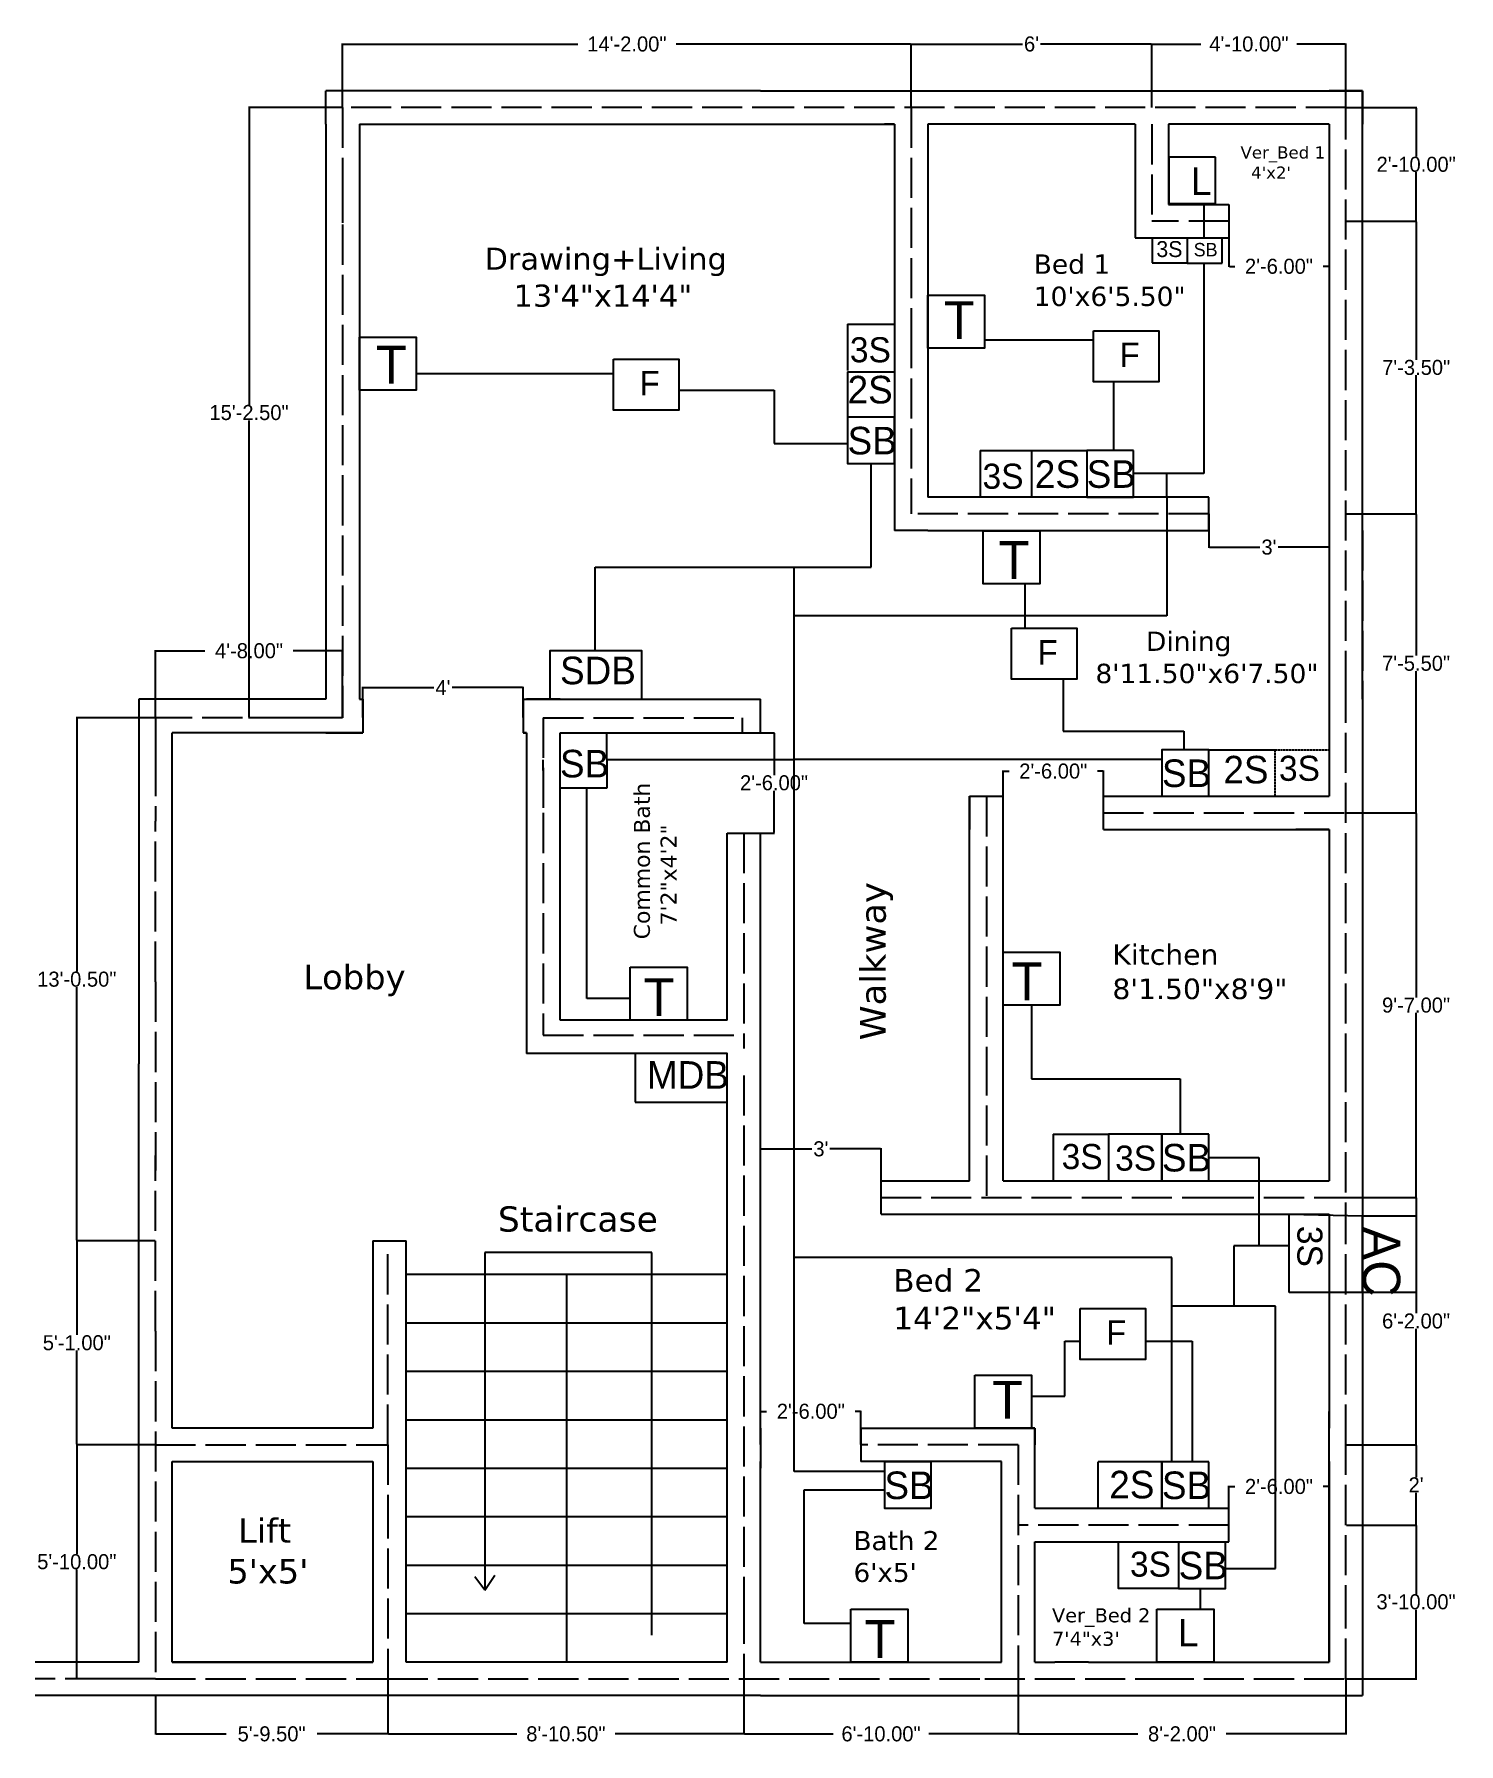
# Model space of a CAD drawing. Header units: inches. Extents: x 1686 to 2112, y 263 to 774.
import ezdxf

# ---------------------------------------------------------------- set-up
doc = ezdxf.new("R2010")
doc.units = ezdxf.units.IN
doc.header["$MEASUREMENT"] = 0
doc.linetypes.add('ACAD_ISO02W100', pattern=[15, 12, -3])
doc.linetypes.add('DOT2', pattern=[0.125, 0, -0.125])
doc.dimstyles.get("Standard").update_dxf_attribs({"dimtxt": 4.5, "dimasz": 0.18, "dimexe": 0.18, "dimexo": 0.0625, "dimgap": 0.09, "dimtad": 0, "dimtih": 1, "dimtoh": 1, "dimzin": 0, "dimdsep": 46, "dimlunit": 3, "dimtxsty": 'Standard', "dimcen": 0.09, "dimaunit": 1, "dimadec": 0, "dimazin": 0, "dimtfac": 1, "dimtofl": 0, "dimtmove": 0, "dimatfit": 3, "dimfxl": 1, "dimtolj": 1, "dimtzin": 0, "dimarcsym": 0})

# ---------------------------------------------------------------- blocks, each defined once
blk = doc.blocks.new('*D23')
at = {"color": 0, "lineweight": -2}
for p, q in [((2037.5, 630.4375), (2037.5, 620.32)), ((2073.5, 630.4375), (2073.5, 620.32)), ((2037.68, 620.5), (2052.785, 620.5)), ((2073.32, 620.5), (2058.215, 620.5))]:
    blk.add_line(p, q, dxfattribs=at)
at = {"color": 0}
for points in [[(2037.68, 620.53), (2037.68, 620.47), (2037.5, 620.5)], [(2073.32, 620.53), (2073.32, 620.47), (2073.5, 620.5)]]:
    blk.add_solid(points, dxfattribs=at)
at = {"layer": 'Defpoints', "color": 0}
for p in [(2037.5, 630.5), (2073.5, 630.5), (2037.5, 620.5)]:
    blk.add_point(p, dxfattribs=at)
at = {"color": 0, "insert": (2055.5, 620.5), "char_height": 4.5, "attachment_point": 5}
blk.add_mtext("\\A1;3'", dxfattribs=at)
blk = doc.blocks.new('*D24')
at = {"color": 0, "lineweight": -2}
for p, q in [((2043.5, 717.9375), (2043.5, 704.32)), ((2073.5, 717.9375), (2073.5, 704.32)), ((2043.68, 704.5), (2045.285, 704.5)), ((2073.32, 704.5), (2071.715, 704.5))]:
    blk.add_line(p, q, dxfattribs=at)
at = {"color": 0}
for points in [[(2043.68, 704.53), (2043.68, 704.47), (2043.5, 704.5)], [(2073.32, 704.53), (2073.32, 704.47), (2073.5, 704.5)]]:
    blk.add_solid(points, dxfattribs=at)
at = {"layer": 'Defpoints', "color": 0}
for p in [(2043.5, 718), (2073.5, 718), (2073.5, 704.5)]:
    blk.add_point(p, dxfattribs=at)
at = {"color": 0, "insert": (2058.5, 704.5), "char_height": 4.5, "attachment_point": 5}
blk.add_mtext('\\A1;2\'-6.00"', dxfattribs=at)
blk = doc.blocks.new('*D25')
at = {"color": 0, "lineweight": -2}
for p, q in [((1976, 541.0625), (1976, 553.68)), ((1976.18, 553.5), (1977.785, 553.5)), ((2005.82, 553.5), (2004.215, 553.5)), ((2006, 541.0625), (2006, 553.68))]:
    blk.add_line(p, q, dxfattribs=at)
at = {"color": 0}
for points in [[(1976.18, 553.53), (1976.18, 553.47), (1976, 553.5)], [(2005.82, 553.53), (2005.82, 553.47), (2006, 553.5)]]:
    blk.add_solid(points, dxfattribs=at)
at = {"layer": 'Defpoints', "color": 0}
for p in [(1976, 553.5), (1976, 541), (2006, 541)]:
    blk.add_point(p, dxfattribs=at)
at = {"color": 0, "insert": (1991, 553.5), "char_height": 4.5, "attachment_point": 5}
blk.add_mtext('\\A1;2\'-6.00"', dxfattribs=at)
blk = doc.blocks.new('*D26')
at = {"color": 0, "lineweight": -2}
for p, q in [((1898.5625, 565), (1907.68, 565)), ((1907.5, 564.82), (1907.5, 552.34)), ((1907.5, 535.18), (1907.5, 547.66)), ((1898.5625, 535), (1907.68, 535))]:
    blk.add_line(p, q, dxfattribs=at)
at = {"color": 0}
for points in [[(1907.47, 564.82), (1907.53, 564.82), (1907.5, 565)], [(1907.47, 535.18), (1907.53, 535.18), (1907.5, 535)]]:
    blk.add_solid(points, dxfattribs=at)
at = {"layer": 'Defpoints', "color": 0}
for p in [(1898.5, 565), (1907.5, 565), (1898.5, 535)]:
    blk.add_point(p, dxfattribs=at)
at = {"color": 0, "insert": (1907.5, 550), "char_height": 4.5, "attachment_point": 5}
blk.add_mtext('\\A1;2\'-6.00"', dxfattribs=at)
blk = doc.blocks.new('*D27')
at = {"color": 0, "lineweight": -2}
for p, q in [((1903.5, 426.0625), (1903.5, 440.68)), ((1903.68, 440.5), (1918.785, 440.5)), ((1939.32, 440.5), (1924.215, 440.5)), ((1939.5, 426.0625), (1939.5, 440.68))]:
    blk.add_line(p, q, dxfattribs=at)
at = {"color": 0}
for points in [[(1903.68, 440.53), (1903.68, 440.47), (1903.5, 440.5)], [(1939.32, 440.53), (1939.32, 440.47), (1939.5, 440.5)]]:
    blk.add_solid(points, dxfattribs=at)
at = {"layer": 'Defpoints', "color": 0}
for p in [(1903.5, 440.5), (1903.5, 426), (1939.5, 426)]:
    blk.add_point(p, dxfattribs=at)
at = {"color": 0, "insert": (1921.5, 440.5), "char_height": 4.5, "attachment_point": 5}
blk.add_mtext("\\A1;3'", dxfattribs=at)
blk = doc.blocks.new('*D28')
at = {"color": 0, "linetype": 'ACAD_ISO02W100', "lineweight": -2}
for p, q in [((1903.5, 352.0625), (1903.5, 362.18)), ((1903.68, 362), (1905.285, 362)), ((1933.32, 362), (1931.715, 362)), ((1933.5, 352.0625), (1933.5, 362.18))]:
    blk.add_line(p, q, dxfattribs=at)
at = {"color": 0, "linetype": 'ACAD_ISO02W100'}
for points in [[(1903.68, 362.03), (1903.68, 361.97), (1903.5, 362)], [(1933.32, 362.03), (1933.32, 361.97), (1933.5, 362)]]:
    blk.add_solid(points, dxfattribs=at)
at = {"layer": 'Defpoints', "color": 0, "linetype": 'ACAD_ISO02W100'}
for p in [(1903.5, 362), (1903.5, 352), (1933.5, 352)]:
    blk.add_point(p, dxfattribs=at)
at = {"color": 0, "linetype": 'ACAD_ISO02W100', "insert": (1918.5, 362), "char_height": 4.5, "attachment_point": 5}
blk.add_mtext('\\A1;2\'-6.00"', dxfattribs=at)
blk = doc.blocks.new('*D29')
at = {"color": 0, "linetype": 'ACAD_ISO02W100', "lineweight": -2}
for p, q in [((2043.5, 328.0625), (2043.5, 339.68)), ((2043.68, 339.5), (2045.285, 339.5)), ((2073.32, 339.5), (2071.715, 339.5)), ((2073.5, 328.0625), (2073.5, 339.68))]:
    blk.add_line(p, q, dxfattribs=at)
at = {"color": 0, "linetype": 'ACAD_ISO02W100'}
for points in [[(2043.68, 339.53), (2043.68, 339.47), (2043.5, 339.5)], [(2073.32, 339.53), (2073.32, 339.47), (2073.5, 339.5)]]:
    blk.add_solid(points, dxfattribs=at)
at = {"layer": 'Defpoints', "color": 0, "linetype": 'ACAD_ISO02W100'}
for p in [(2073.5, 339.5), (2043.5, 328), (2073.5, 328)]:
    blk.add_point(p, dxfattribs=at)
at = {"color": 0, "linetype": 'ACAD_ISO02W100', "insert": (2058.5, 339.5), "char_height": 4.5, "attachment_point": 5}
blk.add_mtext('\\A1;2\'-6.00"', dxfattribs=at)
blk = doc.blocks.new('*D30')
at = {"color": 0, "lineweight": -2}
for p, q in [((1784.5, 569.5625), (1784.5, 578.68)), ((1784.68, 578.5), (1805.785, 578.5)), ((1832.32, 578.5), (1811.215, 578.5)), ((1832.5, 569.5625), (1832.5, 578.68))]:
    blk.add_line(p, q, dxfattribs=at)
at = {"color": 0}
for points in [[(1784.68, 578.53), (1784.68, 578.47), (1784.5, 578.5)], [(1832.32, 578.53), (1832.32, 578.47), (1832.5, 578.5)]]:
    blk.add_solid(points, dxfattribs=at)
at = {"layer": 'Defpoints', "color": 0}
for p in [(1832.5, 578.5), (1784.5, 569.5), (1832.5, 569.5)]:
    blk.add_point(p, dxfattribs=at)
at = {"color": 0, "insert": (1808.5, 578.5), "char_height": 4.5, "attachment_point": 5}
blk.add_mtext("\\A1;4'", dxfattribs=at)
blk = doc.blocks.new('*D31')
at = {"color": 0, "lineweight": -2}
for p, q in [((2078.5625, 630.5), (2099.68, 630.5)), ((2099.5, 630.32), (2099.5, 588.09)), ((2099.5, 541.18), (2099.5, 583.41)), ((2078.5625, 541), (2099.68, 541))]:
    blk.add_line(p, q, dxfattribs=at)
at = {"color": 0}
for points in [[(2099.47, 630.32), (2099.53, 630.32), (2099.5, 630.5)], [(2099.47, 541.18), (2099.53, 541.18), (2099.5, 541)]]:
    blk.add_solid(points, dxfattribs=at)
at = {"layer": 'Defpoints', "color": 0}
for p in [(2078.5, 630.5), (2078.5, 541), (2099.5, 541)]:
    blk.add_point(p, dxfattribs=at)
at = {"color": 0, "insert": (2099.5, 585.75), "char_height": 4.5, "attachment_point": 5}
blk.add_mtext('\\A1;7\'-5.50"', dxfattribs=at)
blk = doc.blocks.new('*D32')
at = {"color": 0, "lineweight": -2}
for p, q in [((2078.5625, 541), (2099.68, 541)), ((2099.5, 540.82), (2099.5, 485.84)), ((2099.5, 426.18), (2099.5, 481.16)), ((2078.5625, 426), (2099.68, 426))]:
    blk.add_line(p, q, dxfattribs=at)
at = {"color": 0}
for points in [[(2099.47, 540.82), (2099.53, 540.82), (2099.5, 541)], [(2099.47, 426.18), (2099.53, 426.18), (2099.5, 426)]]:
    blk.add_solid(points, dxfattribs=at)
at = {"layer": 'Defpoints', "color": 0}
for p in [(2078.5, 541), (2078.5, 426), (2099.5, 426)]:
    blk.add_point(p, dxfattribs=at)
at = {"color": 0, "insert": (2099.5, 483.5), "char_height": 4.5, "attachment_point": 5}
blk.add_mtext('\\A1;9\'-7.00"', dxfattribs=at)
blk = doc.blocks.new('*D33')
at = {"color": 0, "lineweight": -2}
for p, q in [((2078.6875, 328), (2099.68, 328)), ((2099.5, 327.82), (2099.5, 307.34)), ((2099.5, 282.18), (2099.5, 302.66)), ((2078.6875, 282), (2099.68, 282))]:
    blk.add_line(p, q, dxfattribs=at)
at = {"color": 0}
for points in [[(2099.47, 327.82), (2099.53, 327.82), (2099.5, 328)], [(2099.47, 282.18), (2099.53, 282.18), (2099.5, 282)]]:
    blk.add_solid(points, dxfattribs=at)
at = {"layer": 'Defpoints', "color": 0}
for p in [(2078.625, 328), (2078.625, 282), (2099.5, 282)]:
    blk.add_point(p, dxfattribs=at)
at = {"color": 0, "insert": (2099.5, 305), "char_height": 4.5, "attachment_point": 5}
blk.add_mtext('\\A1;3\'-10.00"', dxfattribs=at)
blk = doc.blocks.new('*D34')
at = {"color": 0, "lineweight": -2}
for p, q in [((1980.5, 281.9375), (1980.5, 265.32)), ((2078.5, 281.9375), (2078.5, 265.32)), ((1980.68, 265.5), (2016.285, 265.5)), ((2078.32, 265.5), (2042.715, 265.5))]:
    blk.add_line(p, q, dxfattribs=at)
at = {"color": 0}
for points in [[(1980.68, 265.53), (1980.68, 265.47), (1980.5, 265.5)], [(2078.32, 265.53), (2078.32, 265.47), (2078.5, 265.5)]]:
    blk.add_solid(points, dxfattribs=at)
at = {"layer": 'Defpoints', "color": 0}
for p in [(1980.5, 282), (2078.5, 282), (1980.5, 265.5)]:
    blk.add_point(p, dxfattribs=at)
at = {"color": 0, "insert": (2029.5, 265.5), "char_height": 4.5, "attachment_point": 5}
blk.add_mtext('\\A1;8\'-2.00"', dxfattribs=at)
blk = doc.blocks.new('*D35')
at = {"color": 0, "lineweight": -2}
for p, q in [((1898.5, 281.875), (1898.5, 265.32)), ((1980.5, 281.875), (1980.5, 265.32)), ((1898.68, 265.5), (1925.16, 265.5)), ((1980.32, 265.5), (1953.84, 265.5))]:
    blk.add_line(p, q, dxfattribs=at)
at = {"color": 0}
for points in [[(1898.68, 265.53), (1898.68, 265.47), (1898.5, 265.5)], [(1980.32, 265.53), (1980.32, 265.47), (1980.5, 265.5)]]:
    blk.add_solid(points, dxfattribs=at)
at = {"layer": 'Defpoints', "color": 0}
for p in [(1898.5, 281.9375), (1980.5, 281.9375), (1898.5, 265.5)]:
    blk.add_point(p, dxfattribs=at)
at = {"color": 0, "insert": (1939.5, 265.5), "char_height": 4.5, "attachment_point": 5}
blk.add_mtext('\\A1;6\'-10.00"', dxfattribs=at)
blk = doc.blocks.new('*D36')
at = {"color": 0, "lineweight": -2}
for p, q in [((2020.5, 752.0625), (2020.5, 771.18)), ((2020.68, 771), (2035.16, 771)), ((2078.32, 771), (2063.84, 771)), ((2078.5, 752.0625), (2078.5, 771.18))]:
    blk.add_line(p, q, dxfattribs=at)
at = {"color": 0}
for points in [[(2020.68, 771.03), (2020.68, 770.97), (2020.5, 771)], [(2078.32, 771.03), (2078.32, 770.97), (2078.5, 771)]]:
    blk.add_solid(points, dxfattribs=at)
at = {"layer": 'Defpoints', "color": 0}
for p in [(2020.5, 771), (2020.5, 752), (2078.5, 752)]:
    blk.add_point(p, dxfattribs=at)
at = {"color": 0, "insert": (2049.5, 771), "char_height": 4.5, "attachment_point": 5}
blk.add_mtext('\\A1;4\'-10.00"', dxfattribs=at)
blk = doc.blocks.new('*D37')
at = {"color": 0, "lineweight": -2}
for p, q in [((1948.5, 752.0625), (1948.5, 771.18)), ((1948.68, 771), (1981.785, 771)), ((2020.32, 771), (1987.215, 771)), ((2020.5, 752.0625), (2020.5, 771.18))]:
    blk.add_line(p, q, dxfattribs=at)
at = {"color": 0}
for points in [[(1948.68, 771.03), (1948.68, 770.97), (1948.5, 771)], [(2020.32, 771.03), (2020.32, 770.97), (2020.5, 771)]]:
    blk.add_solid(points, dxfattribs=at)
at = {"layer": 'Defpoints', "color": 0}
for p in [(1948.5, 771), (1948.5, 752), (2020.5, 752)]:
    blk.add_point(p, dxfattribs=at)
at = {"color": 0, "insert": (1984.5, 771), "char_height": 4.5, "attachment_point": 5}
blk.add_mtext("\\A1;6'", dxfattribs=at)
blk = doc.blocks.new('*D38')
at = {"color": 0, "lineweight": -2}
for p, q in [((1778.5, 752.0625), (1778.5, 771.18)), ((1778.68, 771), (1848.785, 771)), ((1948.32, 771), (1878.215, 771)), ((1948.5, 752.0625), (1948.5, 771.18))]:
    blk.add_line(p, q, dxfattribs=at)
at = {"color": 0}
for points in [[(1778.68, 771.03), (1778.68, 770.97), (1778.5, 771)], [(1948.32, 771.03), (1948.32, 770.97), (1948.5, 771)]]:
    blk.add_solid(points, dxfattribs=at)
at = {"layer": 'Defpoints', "color": 0}
for p in [(1778.5, 771), (1778.5, 752), (1948.5, 752)]:
    blk.add_point(p, dxfattribs=at)
at = {"color": 0, "insert": (1863.5, 771), "char_height": 4.5, "attachment_point": 5}
blk.add_mtext('\\A1;14\'-2.00"', dxfattribs=at)
blk = doc.blocks.new('*D39')
at = {"color": 0, "lineweight": -2}
for p, q in [((2078.625, 426), (2099.68, 426)), ((2099.5, 425.82), (2099.5, 391.34)), ((2099.5, 352.18), (2099.5, 386.66)), ((2078.625, 352), (2099.68, 352))]:
    blk.add_line(p, q, dxfattribs=at)
at = {"color": 0}
for points in [[(2099.47, 425.82), (2099.53, 425.82), (2099.5, 426)], [(2099.47, 352.18), (2099.53, 352.18), (2099.5, 352)]]:
    blk.add_solid(points, dxfattribs=at)
at = {"layer": 'Defpoints', "color": 0}
for p in [(2078.5625, 426), (2078.5625, 352), (2099.5, 352)]:
    blk.add_point(p, dxfattribs=at)
at = {"color": 0, "insert": (2099.5, 389), "char_height": 4.5, "attachment_point": 5}
blk.add_mtext('\\A1;6\'-2.00"', dxfattribs=at)
blk = doc.blocks.new('*D40')
at = {"color": 0, "lineweight": -2}
for p, q in [((2078.5625, 352), (2099.68, 352)), ((2099.5, 351.82), (2099.5, 342.34)), ((2099.5, 328.18), (2099.5, 337.66)), ((2078.75, 328), (2099.68, 328))]:
    blk.add_line(p, q, dxfattribs=at)
at = {"color": 0}
for points in [[(2099.47, 351.82), (2099.53, 351.82), (2099.5, 352)], [(2099.47, 328.18), (2099.53, 328.18), (2099.5, 328)]]:
    blk.add_solid(points, dxfattribs=at)
at = {"layer": 'Defpoints', "color": 0}
for p in [(2078.5, 352), (2078.6875, 328), (2099.5, 328)]:
    blk.add_point(p, dxfattribs=at)
at = {"color": 0, "insert": (2099.5, 340), "char_height": 4.5, "attachment_point": 5}
blk.add_mtext("\\A1;2'", dxfattribs=at)
blk = doc.blocks.new('*D41')
at = {"color": 0, "lineweight": -2}
for p, q in [((2078.625, 718), (2099.71, 718)), ((2099.53, 717.82), (2099.53, 676.59)), ((2099.53, 630.68), (2099.53, 671.91)), ((2078.625, 630.5), (2099.71, 630.5))]:
    blk.add_line(p, q, dxfattribs=at)
at = {"color": 0}
for points in [[(2099.5, 717.82), (2099.56, 717.82), (2099.53, 718)], [(2099.5, 630.68), (2099.56, 630.68), (2099.53, 630.5)]]:
    blk.add_solid(points, dxfattribs=at)
at = {"layer": 'Defpoints', "color": 0}
for p in [(2078.5625, 718), (2078.5625, 630.5), (2099.53, 630.5)]:
    blk.add_point(p, dxfattribs=at)
at = {"color": 0, "insert": (2099.53, 674.25), "char_height": 4.5, "attachment_point": 5}
blk.add_mtext('\\A1;7\'-3.50"', dxfattribs=at)
blk = doc.blocks.new('*D42')
at = {"color": 0, "lineweight": -2}
for p, q in [((2078.5625, 752), (2099.71, 752)), ((2099.53, 751.82), (2099.53, 737.34)), ((2099.53, 718.18), (2099.53, 732.66)), ((2078.6875, 718), (2099.71, 718))]:
    blk.add_line(p, q, dxfattribs=at)
at = {"color": 0}
for points in [[(2099.5, 751.82), (2099.56, 751.82), (2099.53, 752)], [(2099.5, 718.18), (2099.56, 718.18), (2099.53, 718)]]:
    blk.add_solid(points, dxfattribs=at)
at = {"layer": 'Defpoints', "color": 0}
for p in [(2078.5, 752), (2078.625, 718), (2099.53, 718)]:
    blk.add_point(p, dxfattribs=at)
at = {"color": 0, "insert": (2099.53, 735), "char_height": 4.5, "attachment_point": 5}
blk.add_mtext('\\A1;2\'-10.00"', dxfattribs=at)
blk = doc.blocks.new('*D43')
at = {"color": 0, "lineweight": -2}
for p, q in [((1778.4375, 752), (1750.32, 752)), ((1750.5, 751.82), (1750.5, 663.09)), ((1750.5, 569.68), (1750.5, 658.41)), ((1778.4375, 569.5), (1750.32, 569.5))]:
    blk.add_line(p, q, dxfattribs=at)
at = {"color": 0}
for points in [[(1750.47, 751.82), (1750.53, 751.82), (1750.5, 752)], [(1750.47, 569.68), (1750.53, 569.68), (1750.5, 569.5)]]:
    blk.add_solid(points, dxfattribs=at)
at = {"layer": 'Defpoints', "color": 0}
for p in [(1778.5, 752), (1750.5, 569.5), (1778.5, 569.5)]:
    blk.add_point(p, dxfattribs=at)
at = {"color": 0, "insert": (1750.5, 660.75), "char_height": 4.5, "attachment_point": 5}
blk.add_mtext('\\A1;15\'-2.50"', dxfattribs=at)
blk = doc.blocks.new('*D44')
at = {"color": 0, "lineweight": -2}
for p, q in [((1722.5, 569.5625), (1722.5, 589.68)), ((1722.68, 589.5), (1737.285, 589.5)), ((1778.32, 589.5), (1763.715, 589.5)), ((1778.5, 569.5625), (1778.5, 589.68))]:
    blk.add_line(p, q, dxfattribs=at)
at = {"color": 0}
for points in [[(1722.68, 589.53), (1722.68, 589.47), (1722.5, 589.5)], [(1778.32, 589.53), (1778.32, 589.47), (1778.5, 589.5)]]:
    blk.add_solid(points, dxfattribs=at)
at = {"layer": 'Defpoints', "color": 0}
for p in [(1722.5, 589.5), (1722.5, 569.5), (1778.5, 569.5)]:
    blk.add_point(p, dxfattribs=at)
at = {"color": 0, "insert": (1750.5, 589.5), "char_height": 4.5, "attachment_point": 5}
blk.add_mtext('\\A1;4\'-8.00"', dxfattribs=at)
blk = doc.blocks.new('*D45')
at = {"color": 0, "lineweight": -2}
for p, q in [((1792, 281.9375), (1792, 265.32)), ((1898.5, 281.9375), (1898.5, 265.32)), ((1792.18, 265.5), (1830.535, 265.5)), ((1898.32, 265.5), (1859.965, 265.5))]:
    blk.add_line(p, q, dxfattribs=at)
at = {"color": 0}
for points in [[(1792.18, 265.53), (1792.18, 265.47), (1792, 265.5)], [(1898.32, 265.53), (1898.32, 265.47), (1898.5, 265.5)]]:
    blk.add_solid(points, dxfattribs=at)
at = {"layer": 'Defpoints', "color": 0}
for p in [(1792, 282), (1898.5, 282), (1792, 265.5)]:
    blk.add_point(p, dxfattribs=at)
at = {"color": 0, "insert": (1845.25, 265.5), "char_height": 4.5, "attachment_point": 5}
blk.add_mtext('\\A1;8\'-10.50"', dxfattribs=at)
blk = doc.blocks.new('*D46')
at = {"color": 0, "lineweight": -2}
for p, q in [((1722.5, 276.9375), (1722.5, 265.32)), ((1792, 276.9375), (1792, 265.32)), ((1722.68, 265.5), (1743.66, 265.5)), ((1791.82, 265.5), (1770.84, 265.5))]:
    blk.add_line(p, q, dxfattribs=at)
at = {"color": 0}
for points in [[(1722.68, 265.53), (1722.68, 265.47), (1722.5, 265.5)], [(1791.82, 265.53), (1791.82, 265.47), (1792, 265.5)]]:
    blk.add_solid(points, dxfattribs=at)
at = {"layer": 'Defpoints', "color": 0}
for p in [(1722.5, 277), (1792, 277), (1722.5, 265.5)]:
    blk.add_point(p, dxfattribs=at)
at = {"color": 0, "insert": (1757.25, 265.5), "char_height": 4.5, "attachment_point": 5}
blk.add_mtext('\\A1;5\'-9.50"', dxfattribs=at)
blk = doc.blocks.new('*D47')
at = {"color": 0, "lineweight": -2}
for p, q in [((1722.4375, 352), (1698.82, 352)), ((1699, 351.82), (1699, 319.34)), ((1699, 282.18), (1699, 314.66)), ((1722.4375, 282), (1698.82, 282))]:
    blk.add_line(p, q, dxfattribs=at)
at = {"color": 0}
for points in [[(1698.97, 351.82), (1699.03, 351.82), (1699, 352)], [(1698.97, 282.18), (1699.03, 282.18), (1699, 282)]]:
    blk.add_solid(points, dxfattribs=at)
at = {"layer": 'Defpoints', "color": 0}
for p in [(1699, 352), (1722.5, 352), (1722.5, 282)]:
    blk.add_point(p, dxfattribs=at)
at = {"color": 0, "insert": (1699, 317), "char_height": 4.5, "attachment_point": 5}
blk.add_mtext('\\A1;5\'-10.00"', dxfattribs=at)
blk = doc.blocks.new('*D48')
at = {"color": 0, "lineweight": -2}
for p, q in [((1722.4375, 413), (1698.82, 413)), ((1699, 412.82), (1699, 384.84)), ((1699, 352.18), (1699, 380.16)), ((1722.375, 352), (1698.82, 352))]:
    blk.add_line(p, q, dxfattribs=at)
at = {"color": 0}
for points in [[(1698.97, 412.82), (1699.03, 412.82), (1699, 413)], [(1698.97, 352.18), (1699.03, 352.18), (1699, 352)]]:
    blk.add_solid(points, dxfattribs=at)
at = {"layer": 'Defpoints', "color": 0}
for p in [(1722.5, 413), (1699, 352), (1722.4375, 352)]:
    blk.add_point(p, dxfattribs=at)
at = {"color": 0, "insert": (1699, 382.5), "char_height": 4.5, "attachment_point": 5}
blk.add_mtext('\\A1;5\'-1.00"', dxfattribs=at)
blk = doc.blocks.new('*D49')
at = {"color": 0, "lineweight": -2}
for p, q in [((1722.4375, 569.5), (1698.82, 569.5)), ((1699, 569.32), (1699, 493.59)), ((1699, 413.18), (1699, 488.91)), ((1722.4375, 413), (1698.82, 413))]:
    blk.add_line(p, q, dxfattribs=at)
at = {"color": 0}
for points in [[(1698.97, 569.32), (1699.03, 569.32), (1699, 569.5)], [(1698.97, 413.18), (1699.03, 413.18), (1699, 413)]]:
    blk.add_solid(points, dxfattribs=at)
at = {"layer": 'Defpoints', "color": 0}
for p in [(1699, 569.5), (1722.5, 569.5), (1722.5, 413)]:
    blk.add_point(p, dxfattribs=at)
at = {"color": 0, "insert": (1699, 491.25), "char_height": 4.5, "attachment_point": 5}
blk.add_mtext('\\A1;13\'-0.50"', dxfattribs=at)

msp = doc.modelspace()

# ---------------------------------------------------------------- linework, layer by layer
for p, q in [((1903.5, 757), (1773.5, 757)), ((1773.5, 747), (1773.5, 757)), ((1903.5, 757), (2083.5, 757)), ((2083.5, 757), (2073.5, 757)), ((2083.5, 575), (2083.5, 757)), ((2083.5, 757), (2083.5, 747)), ((1773.5, 747), (1773.5, 575)), ((1783.5, 747), (1783.5, 575)), ((1783.5, 747), (1943.5, 747)), ((1943.5, 747), (1940.5, 747)), ((1943.5, 747), (1943.5, 625.5)), ((1953.5, 747), (1953.5, 635.5)), ((2015.5, 747), (1953.5, 747)), ((2015.5, 747), (2015.5, 723)), ((2063.5, 747), (2025.5, 747)), ((2073.5, 747), (2025.5, 747)), ((2025.5, 747), (2025.5, 723)), ((2073.5, 747), (2073.5, 546)), ((2073.5, 747), (2073.5, 713)), ((2039.547, 737.192), (2025.5, 737.192)), ((2015.5, 723), (2015.5, 713)), ((2025.5, 723), (2043.5, 723)), ((2043.5, 723), (2043.5, 713)), ((2015.5, 713), (2043.5, 713)), ((2020.607, 713.055), (2020.607, 705.555)), ((2031, 713), (2031, 705.5)), ((2041.5, 705.5), (2041.5, 713)), ((2020.607, 705.555), (2031, 705.555)), ((2031, 705.5), (2041.5, 705.5)), ((1929.478, 687.245), (1929.478, 673.331)), ((1929.478, 687.245), (1943.5, 687.245)), ((1929.5, 673), (1943.5, 673)), ((1929.5, 673), (1929.5, 659.414)), ((1969.143, 649.414), (1969.143, 635.5)), ((1969.143, 649.414), (1985.643, 649.414)), ((1984.5, 649.414), (1984.5, 635.5)), ((1984.5, 649.414), (2001, 649.414)), ((2037.5, 635.5), (1953.5, 635.5)), ((2037.5, 625.5), (2037.5, 635.5)), ((1953.5, 625.5), (1943.5, 625.5)), ((1953.5, 625.5), (2037.5, 625.5)), ((1773.5, 575), (1717.5, 575)), ((1727.5, 575), (1717.5, 575)), ((1717.5, 575), (1717.5, 466)), ((1783.5, 575), (1784.5, 575)), ((1783.5, 575), (1784.5, 575)), ((1783.5, 575), (1784.5, 575)), ((1784.5, 575), (1784.5, 565)), ((1832.5, 575), (1843.5, 575)), ((1832.5, 575), (1843.5, 575)), ((1843.5, 575), (1833.5, 575)), ((1843.5, 575), (1903.5, 575)), ((1903.5, 565), (1903.5, 575)), ((2083.5, 575), (2083.5, 277)), ((1727.5, 357), (1727.5, 565)), ((1773.5, 565), (1727.5, 565)), ((1773.5, 565), (1784.5, 565)), ((1784.5, 565), (1773.5, 565)), ((1833.5, 565), (1832.5, 565)), ((1832.5, 565), (1833.5, 565)), ((1833.5, 565), (1833.5, 469)), ((1843.5, 479), (1843.5, 565)), ((1843.5, 565), (1893.5, 565)), ((1857.5, 558.75), (1857.5, 565)), ((1893.5, 565), (1903.5, 565)), ((1857.5, 557), (1857.5, 558.914)), ((2037.5, 559.914), (2057.23, 559.914)), ((1838.5, 553.722), (1838.5, 556.909)), ((1857.5, 557), (1857.5, 548.372)), ((1857.5, 548.372), (1843.5, 548.372)), ((1976, 431), (1976, 547.371)), ((1966, 431), (1966, 546)), ((1966, 546), (1976, 546)), ((1966, 546), (1966, 536)), ((1976, 536), (1976, 546)), ((2006, 536), (2006, 546)), ((2006, 546), (2073.5, 546)), ((1893.5, 479), (1893.5, 535)), ((1893.5, 535), (1903.5, 535)), ((1903.5, 479), (1903.5, 535)), ((1976, 431), (1976, 536)), ((2006, 536), (2073.5, 536)), ((2073.5, 536), (2063.5, 536)), ((2073.5, 536), (2073.5, 431)), ((1903.5, 469), (1903.5, 484.5)), ((1893.5, 479), (1843.5, 479)), ((1717.5, 421), (1717.5, 466)), ((1727.5, 456), (1727.5, 466)), ((1893.5, 469), (1833.5, 469)), ((1893.5, 287), (1893.5, 469)), ((1903.5, 357), (1903.5, 469)), ((1727.5, 357), (1727.5, 456)), ((1990.983, 444.937), (1990.983, 431.022)), ((1990.983, 444.937), (2007.483, 444.937)), ((1939.5, 431), (1966, 431)), ((1939.5, 421), (1939.5, 431)), ((1976, 431), (2063.5, 431)), ((2063.5, 431), (2073.5, 431)), ((1717.5, 372), (1717.5, 423.5)), ((1727.5, 357), (1727.5, 421)), ((1939.5, 421), (2073.5, 421)), ((2061.5, 397.5), (2061.5, 421)), ((2061.5, 421), (2083.5, 420.5)), ((2073.5, 421), (2073.5, 391)), ((1722.5, 413), (1722.5, 413)), ((1787.5, 413), (1787.5, 357)), ((1787.5, 413), (1797.5, 413)), ((1797.5, 287), (1797.5, 413)), ((1821, 409.5), (1821, 308.5)), ((1871, 409.5), (1821, 409.5)), ((1871, 295), (1871, 409.5)), ((1893.5, 287), (1893.5, 407)), ((1797.5, 403), (1893.5, 403)), ((1845.5, 287), (1845.5, 403)), ((2083.5, 397.5), (2061.5, 397.5)), ((2073.5, 391), (2073.5, 357)), ((1797.5, 388.5), (1893.5, 388.5)), ((1797.5, 374), (1893.5, 374)), ((1717.5, 287), (1717.5, 372)), ((1797.5, 359.5), (1893.5, 359.5)), ((2073.5, 347), (2073.5, 362)), ((1787.5, 357), (1727.5, 357)), ((1933.5, 357), (1985.5, 357)), ((1985.5, 333), (1985.5, 357)), ((1727.5, 287), (1727.5, 347)), ((1727.5, 347), (1787.5, 347)), ((1727.5, 287), (1727.5, 347)), ((1787.5, 347), (1787.5, 287)), ((1797.5, 345), (1893.5, 345)), ((1903.5, 321), (1903.5, 347)), ((1975.5, 347), (1933.5, 347)), ((1975.5, 287), (1975.5, 347)), ((1975.5, 287.062), (1975.5, 347)), ((2004.411, 333), (2004.411, 346.914)), ((2073.5, 287), (2073.5, 347)), ((2073.5, 347), (2073.5, 319.5)), ((1903.5, 311), (1903.5, 334)), ((1985.5, 333), (2043.5, 333)), ((2043.5, 323), (2043.5, 333)), ((1797.5, 330.5), (1893.5, 330.5)), ((1985.5, 287), (1985.5, 323)), ((1985.5, 287), (1985.5, 323)), ((1985.5, 323), (2043.5, 323)), ((2073.5, 319.5), (2073.5, 287)), ((1797.5, 316), (1893.5, 316)), ((1821, 308.5), (1818, 312.5)), ((1821, 308.5), (1824, 313)), ((1903.5, 287), (1903.5, 311)), ((1903.5, 287), (1903.5, 311)), ((1903.5, 287), (1903.5, 311)), ((2073.5, 311), (2073.5, 287)), ((1797.5, 301.5), (1893.5, 301.5)), ((1717.5, 287), (1686.5, 287)), ((1787.5, 287), (1727.5, 287)), ((1787.5, 287), (1727.5, 287)), ((1727.5, 287), (1787.5, 287)), ((1893.5, 287), (1797.5, 287)), ((1893.5, 287), (1797.5, 287)), ((1903.5, 287), (1975.5, 287)), ((1903.5, 287), (1975.5, 287)), ((1985.5, 287), (1991.5, 287)), ((2001.5, 287), (2073.5, 287)), ((1717.5, 277), (1686.5, 277)), ((1893.5, 277), (1717.5, 277)), ((1903.5, 277), (1893.5, 277)), ((1903.5, 277), (2083.5, 277))]:
    msp.add_line(p, q)
at = {"linetype": 'ACAD_ISO02W100'}
for p, q in [((1913, 752), (1773.5, 752)), ((1778.5, 752), (1778.5, 729.5)), ((2078.5, 752), (1913, 752)), ((1948.5, 752), (1948.5, 686)), ((2078.5, 577.5), (2078.5, 752)), ((2020.5, 747), (2020.5, 718)), ((1778.5, 729.5), (1778.5, 717)), ((1778.5, 717), (1778.5, 639)), ((2043.5, 718), (2020.5, 718)), ((1948.5, 686), (1948.5, 630.5)), ((1778.5, 639), (1778.5, 569.5)), ((2037.5, 630.5), (1948.5, 630.5)), ((2083.5, 625.5), (2083.5, 536)), ((1832.5, 575), (1832.5, 565)), ((2078.5, 463), (2078.5, 577.5)), ((1778.5, 569.5), (1722.5, 569.5)), ((1722.5, 569.5), (1722.5, 558)), ((1838.5, 569.5), (1838.5, 541)), ((1838.5, 569.5), (1898, 569.5)), ((1898, 569.5), (1898, 565)), ((1722.5, 558), (1722.5, 538.5)), ((1971, 546), (1971, 468.5)), ((1722.5, 490.5), (1722.5, 538.5)), ((1838.5, 541), (1838.5, 474.5)), ((2006, 541), (2078.5, 541)), ((1898.5, 535), (1898.5, 470.5)), ((1722.5, 490.5), (1722.5, 443)), ((1838.5, 474.5), (1898.5, 474.5)), ((1971, 468.5), (1971, 426)), ((1898.5, 462.5), (1898.5, 304.5)), ((2078.5, 412.5), (2078.5, 463)), ((1722.5, 443), (1722.5, 434)), ((1722.5, 386), (1722.5, 438.5)), ((1939.5, 426), (2039, 426)), ((2039, 426), (2078.5, 426)), ((1792, 352), (1792, 409.5)), ((2078.5, 352), (2078.5, 412.5)), ((1722.5, 386), (1722.5, 282)), ((1903.5, 357), (1903.5, 343)), ((1933.5, 357), (1933.5, 347)), ((1985.5, 357), (1980.5, 357)), ((1985.5, 357), (1985.5, 352)), ((1722.5, 352), (1792, 352)), ((1792, 352), (1792, 336)), ((1980.5, 352), (1933.5, 352)), ((1980.5, 352), (1980.5, 282)), ((2078.5, 298), (2078.5, 352)), ((1792, 336), (1792, 282)), ((2043.5, 328), (1980.5, 328)), ((1898.5, 304.5), (1898.5, 282)), ((2078.5, 282), (2078.5, 298)), ((1903.5, 287), (1975.5, 287)), ((2001.5, 287), (1991.5, 287)), ((1722.5, 282), (1686.5, 282)), ((1722.5, 282), (1792, 282)), ((1792, 282), (1970.5, 282)), ((1970.5, 282), (2021, 282)), ((2021, 282), (2078.5, 282))]:
    msp.add_line(p, q, dxfattribs=at)
at = {"color": 1}
for p, q in [((2036, 723.278), (2036, 713)), ((1970.481, 682.5), (2003, 682.5)), ((1800.481, 672.5), (1859.5, 672.5)), ((2009, 670), (2009, 649.414)), ((1879.06, 667.5), (1907.5, 667.5)), ((1907.5, 667.5), (1907.5, 651.5)), ((1907.5, 651.5), (1929.5, 651.5)), ((1982.5, 609.5), (1982.5, 596.267)), ((1994, 581), (1994, 565.5)), ((1994, 565.5), (2030, 565.5)), ((2030, 565.5), (2030, 559.914)), ((1851.5, 545), (1851.5, 548.372)), ((1851.5, 485.5), (1851.5, 545)), ((1864.5, 485.5), (1851.5, 485.5)), ((1984.5, 483.5), (1984.5, 461.5)), ((1984.5, 461.5), (2029, 461.5)), ((2029, 461.5), (2029, 444.914)), ((1994.5, 366.5), (1994.5, 383)), ((1994.5, 383), (1999, 383)), ((2018.56, 383), (2032.5, 383)), ((2032.5, 383), (2032.5, 346.914)), ((1984.481, 366.5), (1994.5, 366.5)), ((1916.5, 298.5), (1916.5, 338.5)), ((1916.5, 338.5), (1940.5, 338.5)), ((2035, 302.87), (2035, 309)), ((1930.5, 298.5), (1916.5, 298.5))]:
    msp.add_line(p, q, dxfattribs=at)
at = {"color": 3}
for p, q in [((2036, 705.5), (2036, 642.5)), ((1936.5, 614.5), (1936.5, 645.5)), ((2025, 642.5), (2015, 642.5)), ((2025, 635.5), (2025, 642.5)), ((2036, 642.5), (2025, 642.5)), ((2025, 635.5), (2025, 600)), ((1854, 589.5), (1854, 614.5)), ((1854, 614.5), (1936.5, 614.5)), ((1913.5, 552), (1913.5, 614.5)), ((2025, 600), (1913.5, 600)), ((1857.5, 557), (1913.5, 557)), ((2023.5, 557), (1913.5, 557)), ((1913.5, 344), (1913.5, 552.25)), ((2037.5, 437.957), (2052.5, 437.957)), ((2052.5, 437.957), (2052.5, 411.5)), ((1787.5, 413), (1797.5, 413)), ((2061.5, 411.5), (2045, 411.5)), ((2045, 411.5), (2045, 393.5)), ((2026.5, 408), (1913.5, 408)), ((2026.5, 346.914), (2026.5, 408)), ((2057.5, 393.5), (2026.5, 393.5)), ((2057.5, 315), (2057.5, 393.5)), ((1940.5, 344), (1913.5, 344)), ((2042.5, 315), (2057.5, 315))]:
    msp.add_line(p, q, dxfattribs=at)
at = {"linetype": 'DOT2'}
for q in [(2057.23, 546), (2073.5, 559.914)]:
    msp.add_line((2057.23, 559.914), q, dxfattribs=at)
for points in [[(2025.547, 737.192), (2025.547, 723.278), (2039.547, 723.278), (2039.547, 737.192)], [(1857.5, 558.75), (1857.5, 558.914)], [(1994, 333), (2023.5, 333), (2023.5, 346.914), (2004.411, 346.914)]]:
    msp.add_lwpolyline(points)
for points in [[(1953.5, 695.87), (1970.481, 695.87), (1970.481, 680), (1953.5, 680)], [(1783.5, 683.37), (1800.481, 683.37), (1800.481, 667.5), (1783.5, 667.5)], [(2003, 685.267), (2022.56, 685.267), (2022.56, 670), (2003, 670)], [(1859.5, 676.767), (1879.06, 676.767), (1879.06, 661.5), (1859.5, 661.5)], [(1943.5, 659.414), (1929.5, 659.414), (1929.5, 645.5), (1943.5, 645.5)], [(2015, 649.414), (2001, 649.414), (2001, 635.5), (2015, 635.5)], [(1970, 625.37), (1986.981, 625.37), (1986.981, 609.5), (1970, 609.5)], [(1978.5, 596.267), (1998.06, 596.267), (1998.06, 581), (1978.5, 581)], [(1840.5, 575), (1868, 575), (1868, 589.5), (1840.5, 589.5)], [(2037.5, 559.914), (2023.5, 559.914), (2023.5, 546), (2037.5, 546)], [(1976, 499.37), (1992.981, 499.37), (1992.981, 483.5), (1976, 483.5)], [(1864.5, 494.87), (1881.481, 494.87), (1881.481, 479), (1864.5, 479)], [(1866, 454.5), (1893.5, 454.5), (1893.5, 469), (1866, 469)], [(2023.5, 444.914), (2007.5, 444.914), (2007.5, 431), (2023.5, 431)], [(2037.5, 444.914), (2023.5, 444.914), (2023.5, 431), (2037.5, 431)], [(2083.5, 420.5), (2099.5, 420.5), (2099.5, 397.5), (2083.5, 397.5)], [(1999, 392.767), (2018.56, 392.767), (2018.56, 377.5), (1999, 377.5)], [(1967.5, 372.87), (1984.481, 372.87), (1984.481, 357), (1967.5, 357)], [(1954.5, 346.914), (1940.5, 346.914), (1940.5, 333), (1954.5, 333)], [(2037.5, 346.914), (2023.5, 346.914), (2023.5, 333), (2037.5, 333)], [(2028.5, 309), (2010.5, 309), (2010.5, 323), (2028.5, 323)], [(2042.5, 322.914), (2028.5, 322.914), (2028.5, 309), (2042.5, 309)], [(1930.5, 302.87), (1947.481, 302.87), (1947.481, 287), (1930.5, 287)], [(2022, 302.87), (2038.981, 302.87), (2038.981, 287), (2022, 287)]]:
    msp.add_lwpolyline(points, close=True)

# ---------------------------------------------------------------- texts
at = {"attachment_point": 1}
for s, insert, char_height, width in [("{\\fVerdana|b0|i0|c0|p34;Ver_Bed 1\\P  4'x2'}", (2047, 740.379), 3.61248, 84.49602), ('L', (2032.191, 734.096), 8.249, 7.95374), ('3S', (2021.827, 712.058), 4.7734, 10.50149), ('SB', (2033, 711.5), 4, 8.5), ('{\\fVerdana|b0|i0|c0|p34;Drawing+Living\\P   13\'4"x14\'4"}', (1820.924, 710.102), 6.62777, 157.82371), ('{\\fVerdana|b0|i0|c0|p34;Bed 1\\P10\'x6\'5.50"}', (1985.154, 708.062), 5.77492, 134.53942), ('3S', (1930.175, 683.306), 7.5, 16.5), ('F', (2003, 685.267), 0.1, 19.55982), ('F', (2003, 685.267), 0.1, 19.55982), ('F', (2003, 685.267), 0.1, 19.55982), ('F', (2010.843, 681.694), 7.298, 15.95098), ('F', (1859.5, 676.767), 0.1, 19.55982), ('F', (1859.5, 676.767), 0.1, 19.55982), ('F', (1859.5, 676.767), 0.1, 19.55982), ('F', (1867.343, 673.194), 7.298, 15.95098), ('2S', (1929.5, 671.749), 8.2492, 21.28715), ('SB', (1929.5, 656.5), 8.2492, 13), ('3S', (1969.84, 645.475), 7.5, 16.5), ('2S', (1985.5, 646.5), 8.2492, 21.28715), ('SB', (2001, 646.5), 8.2492, 13), ('F', (1978.5, 596.267), 0.1, 19.55982), ('F', (1978.5, 596.267), 0.1, 19.55982), ('F', (1978.5, 596.267), 0.1, 19.55982), ('{\\fVerdana|b0|i0|c0|p34;      Dining\\P8\'11.50"x6\'7.50"}', (2003.609, 595.244), 5.77462, 136.10458), ('F', (1986.343, 592.694), 7.298, 15.95098), ('SDB', (1843.5, 587.749), 8.2492, 29.5), ('SB', (1843.482, 559.876), 8.2492, 13), ('2S', (2041.875, 558.074), 8.2492, 21.28715), ('3S', (2058.492, 558.109), 7.5, 16.5), ('SB', (2023.5, 557), 8.2492, 13), ('{\\fVerdana|b0|i0|c0|p34;Kitchen\\P8\'1.50"x8\'9"}', (2008.684, 501.723), 6.15104, 144.64777), ('{\\fVerdana|b0|i0|c0|p34;Lobby}', (1766.718, 495.618), 7.36088, 176.61286), ('MDB', (1869.5, 466.749), 8.2492, 29.5), ('3S', (1993.508, 441.97), 7.5, 16.5), ('3S', (2009.5, 441.5), 7.5, 16.5), ('SB', (2023.5, 442), 8.2492, 13), ('{\\fVerdana|b0|i0|c0|p34;Staircase}', (1824.904, 423.315), 7.53851, 167.0379), ('{\\fVerdana|b0|i0|c0|p34;Bed 2\\P14\'2"x5\'4"}', (1943.162, 404.556), 6.7676, 152.47669), ('F', (1999, 392.767), 0.1, 19.55982), ('F', (1999, 392.767), 0.1, 19.55982), ('F', (1999, 392.767), 0.1, 19.55982), ('F', (2006.843, 389.194), 7.298, 15.95098), ('SB', (1940.5, 344), 8.2492, 13), ('2S', (2007.756, 344.214), 8.2492, 21.28715), ('SB', (2023.5, 344), 8.2492, 13), ("{\\fVerdana|b0|i0|c0|p34; Lift\\P5'x5'}", (1744.04, 330.022), 7.31374, 171.44686), ("{\\fVerdana|b0|i0|c0|p34;Bath 2\\P6'x5'}", (1931.282, 326.188), 5.70621, 2496.46539), ('3S', (2013.946, 320.054), 7.5, 16.5), ('SB', (2028.5, 320), 8.2492, 13), ('{\\fVerdana|b0|i0|c0|p34;Ver_Bed 2\\P7\'4"x3\'}', (1990.626, 303.085), 4.20335, 1607.78025), ('L', (2028.303, 299.911), 8.249, 7.95374)]:
    msp.add_mtext(s, dxfattribs=dict(at, insert=insert, char_height=char_height, width=width))
at = {"linetype": 'DOT2', "char_height": 11.319, "width": 79.06564, "attachment_point": 1}
for insert in [(1958.249, 694.059), (1788.444, 680.773), (1974.653, 622.315), (1978.505, 496.283), (1868.461, 491.542), (1972.7, 371.11), (1934.611, 299.565)]:
    msp.add_mtext('T', dxfattribs=dict(at, insert=insert))
at = {"attachment_point": 1}
for s, insert, char_height, width, rotation in [('{\\fVerdana|b0|i0|c0|p34;Common Bath\\P  7\'2"x4\'2"}', (1865.594, 503.203), 4.77872, 111.3969, 90), ('{\\fVerdana|b0|i0|c0|p34;Walkway}', (1933.204, 472.984), 7.7, 164.66612, 90), ('3S', (2071.5, 417.5), 7.5, 16.5, 270), ('AC', (2094.759, 417.265), 11.2593, 27.54697, 270)]:
    msp.add_mtext(s, dxfattribs=dict(at, insert=insert, char_height=char_height, width=width, rotation=rotation))

# ---------------------------------------------------------------- dimensions: what is measured, and where the dimension line sits
for base, p1, p2, picture, middle in [((1778.5, 771), (1948.5, 752), (1778.5, 752), '*D38', (1863.5, 771)), ((1948.5, 771), (2020.5, 752), (1948.5, 752), '*D37', (1984.5, 771)), ((2020.5, 771), (2078.5, 752), (2020.5, 752), '*D36', (2049.5, 771)), ((2073.5, 704.5), (2043.5, 718), (2073.5, 718), '*D24', (2058.5, 704.5)), ((2037.5, 620.5), (2073.5, 630.5), (2037.5, 630.5), '*D23', (2055.5, 620.5)), ((1722.5, 589.5), (1778.5, 569.5), (1722.5, 569.5), '*D44', (1750.5, 589.5)), ((1832.5, 578.5), (1784.5, 569.5), (1832.5, 569.5), '*D30', (1808.5, 578.5)), ((1976, 553.5), (2006, 541), (1976, 541), '*D25', (1991, 553.5)), ((1903.5, 440.5), (1939.5, 426), (1903.5, 426), '*D27', (1921.5, 440.5)), ((1792, 265.5), (1898.5, 282), (1792, 282), '*D45', (1845.25, 265.5)), ((1898.5, 265.5), (1980.5, 281.938), (1898.5, 281.938), '*D35', (1939.5, 265.5)), ((1980.5, 265.5), (2078.5, 282), (1980.5, 282), '*D34', (2029.5, 265.5)), ((1722.5, 265.5), (1792, 277), (1722.5, 277), '*D46', (1757.25, 265.5))]:
    dim = msp.add_linear_dim(base=base, p1=p1, p2=p2, dimstyle='Standard')
    dim.commit()
    dim.dimension.update_dxf_attribs({"geometry": picture, "text_midpoint": middle})
for base, p1, p2, picture, middle in [((1750.5, 569.5), (1778.5, 752), (1778.5, 569.5), '*D43', (1750.5, 660.75)), ((2099.53, 718), (2078.5, 752), (2078.625, 718), '*D42', (2099.53, 735)), ((2099.53, 630.5), (2078.562, 718), (2078.562, 630.5), '*D41', (2099.53, 674.25)), ((2099.5, 541), (2078.5, 630.5), (2078.5, 541), '*D31', (2099.5, 585.75)), ((1699, 569.5), (1722.5, 413), (1722.5, 569.5), '*D49', (1699, 491.25)), ((1907.5, 565), (1898.5, 535), (1898.5, 565), '*D26', (1907.5, 550)), ((2099.5, 426), (2078.5, 541), (2078.5, 426), '*D32', (2099.5, 483.5)), ((2099.5, 352), (2078.562, 426), (2078.562, 352), '*D39', (2099.5, 389)), ((1699, 352), (1722.5, 413), (1722.438, 352), '*D48', (1699, 382.5)), ((1699, 352), (1722.5, 282), (1722.5, 352), '*D47', (1699, 317)), ((2099.5, 328), (2078.5, 352), (2078.688, 328), '*D40', (2099.5, 340)), ((2099.5, 282), (2078.625, 328), (2078.625, 282), '*D33', (2099.5, 305))]:
    dim = msp.add_linear_dim(base=base, p1=p1, p2=p2, angle=90, dimstyle='Standard')
    dim.commit()
    dim.dimension.update_dxf_attribs({"geometry": picture, "text_midpoint": middle})
at = {"linetype": 'ACAD_ISO02W100'}
for base, p1, p2, picture, middle in [((1903.5, 362), (1933.5, 352), (1903.5, 352), '*D28', (1918.5, 362)), ((2073.5, 339.5), (2043.5, 328), (2073.5, 328), '*D29', (2058.5, 339.5))]:
    dim = msp.add_linear_dim(base=base, p1=p1, p2=p2, dimstyle='Standard', dxfattribs=at)
    dim.commit()
    dim.dimension.update_dxf_attribs({"geometry": picture, "text_midpoint": middle})

doc.saveas('drawing.dxf')
